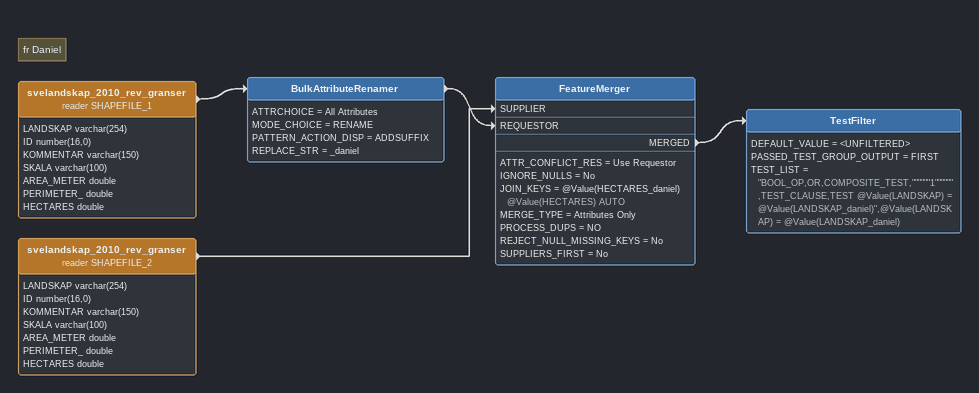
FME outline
Note: fr Daniel
svelandskap_2010_rev_granser (reader SHAPEFILE_1)
    attributes: LANDSKAP varchar(254), ID number(16,0), KOMMENTAR varchar(150), SKALA varchar(100), AREA_METER double, PERIMETER_ double, HECTARES double
    -> BulkAttributeRenamer
BulkAttributeRenamer
    ATTRCHOICE = All Attributes
    MODE_CHOICE = RENAME
    PATTERN_ACTION_DISP = ADDSUFFIX
    REPLACE_STR = _daniel
    -> FeatureMerger [REQUESTOR]
svelandskap_2010_rev_granser (reader SHAPEFILE_2)
    attributes: LANDSKAP varchar(254), ID number(16,0), KOMMENTAR varchar(150), SKALA varchar(100), AREA_METER double, PERIMETER_ double, HECTARES double
    -> FeatureMerger [SUPPLIER]
FeatureMerger
    ATTR_CONFLICT_RES = Use Requestor
    IGNORE_NULLS = No
    JOIN_KEYS = @Value(HECTARES_daniel) @Value(HECTARES) AUTO
    MERGE_TYPE = Attributes Only
    PROCESS_DUPS = NO
    REJECT_NULL_MISSING_KEYS = No
    SUPPLIERS_FIRST = No
    MERGED -> TestFilter
TestFilter
    DEFAULT_VALUE = <UNFILTERED>
    PASSED_TEST_GROUP_OUTPUT = FIRST
    TEST_LIST = "BOOL_OP,OR,COMPOSITE_TEST,""""""1"""""",TEST_CLAUSE,TEST @Value(LANDSKAP) = @Value(LANDSKAP_daniel)",@Value(LANDSKAP) = @Value(LANDSKAP_daniel)
